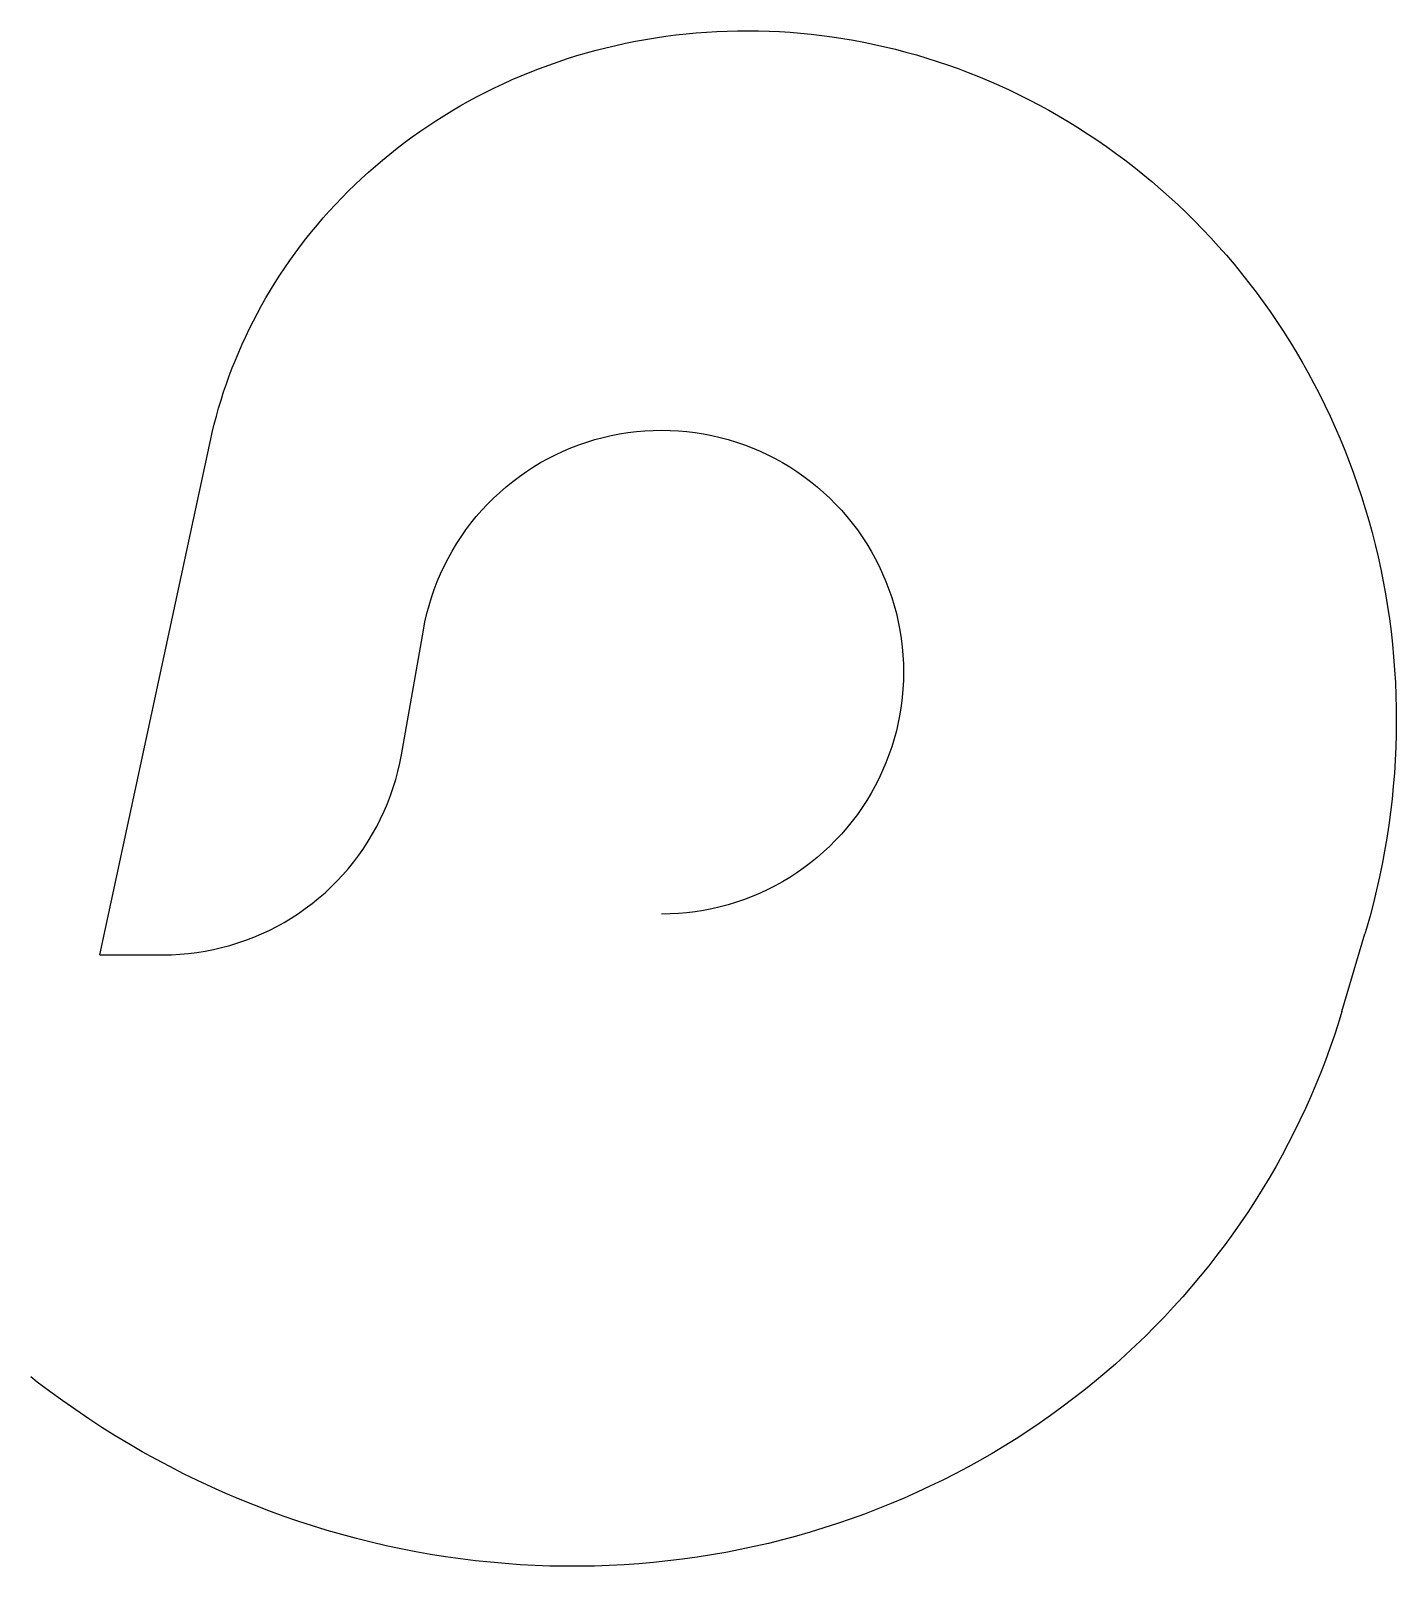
# Model space of a CAD drawing. Header units: metres. Extents: x -443 to 8311, y -3919 to 5924.
import ezdxf

# ---------------------------------------------------------------- set-up
doc = ezdxf.new("R2010")
doc.units = ezdxf.units.M

msp = doc.modelspace()

# ---------------------------------------------------------------- linework, layer by layer
at = {"layer": 'NorminalTrack', "color": 1}
msp.add_lwpolyline([(0, 0), (406, 0), (460.1, 0.9), (514.2, 3.8), (568.1, 8.5), (621.8, 15.1), (675.3, 23.6), (728.4, 33.9), (781.2, 46.1), (833.5, 60.1), (885.2, 75.9), (936.4, 93.5), (986.9, 112.9), (1036.8, 134.1), (1085.8, 157), (1134.1, 181.5), (1181.4, 207.8), (1227.8, 235.6), (1273.2, 265.1), (1317.5, 296.2), (1360.8, 328.8), (1402.8, 362.8), (1443.7, 398.3), (1483.3, 435.2), (1521.6, 473.5), (1558.5, 513.1), (1594, 554), (1628, 596), (1660.6, 639.3), (1691.7, 683.6), (1721.2, 729), (1749, 775.4), (1775.3, 822.7), (1799.9, 871), (1822.7, 920), (1843.9, 969.9), (1863.3, 1020.4), (1880.9, 1071.6), (1896.7, 1123.3), (1910.7, 1175.6), (1922.9, 1228.4), (1933.2, 1281.5), (1933.2, 1281.5), (2074.2, 2081.2), (2084.6, 2134.3), (2096.8, 2187.1), (2110.8, 2239.3), (2126.6, 2291.1), (2144.2, 2342.3), (2163.6, 2392.8), (2184.8, 2442.6), (2207.6, 2491.7), (2232.2, 2539.9), (2258.5, 2587.3), (2286.3, 2633.7), (2315.8, 2679.1), (2346.9, 2723.4), (2379.4, 2766.6), (2413.5, 2808.7), (2449, 2849.6), (2485.9, 2889.2), (2524.2, 2927.4), (2563.8, 2964.3), (2604.7, 2999.9), (2646.7, 3033.9), (2689.9, 3066.5), (2734.3, 3097.6), (2779.7, 3127), (2826.1, 3154.9), (2873.4, 3181.2), (2921.7, 3205.7), (2970.7, 3228.6), (3020.5, 3249.8), (3071.1, 3269.2), (3122.3, 3286.8), (3174, 3302.6), (3226.3, 3316.6), (3279.1, 3328.8), (3332.2, 3339.1), (3385.7, 3347.6), (3439.4, 3354.2), (3493.3, 3358.9), (3547.4, 3361.7), (3601.5, 3362.7), (3655.6, 3361.7), (3709.7, 3358.9), (3763.6, 3354.2), (3817.3, 3347.6), (3870.8, 3339.1), (3923.9, 3328.8), (3976.7, 3316.6), (4028.9, 3302.6), (4080.7, 3286.8), (4131.9, 3269.2), (4182.4, 3249.8), (4232.3, 3228.6), (4281.3, 3205.7), (4329.5, 3181.2), (4376.9, 3154.9), (4423.3, 3127), (4468.7, 3097.6), (4513, 3066.5), (4556.3, 3033.9), (4598.3, 2999.9), (4639.2, 2964.3), (4678.8, 2927.4), (4717, 2889.2), (4754, 2849.6), (4789.5, 2808.7), (4823.5, 2766.6), (4856.1, 2723.4), (4887.2, 2679.1), (4916.6, 2633.7), (4944.5, 2587.3), (4970.8, 2539.9), (4995.3, 2491.7), (5018.2, 2442.6), (5039.4, 2392.8), (5058.8, 2342.3), (5076.4, 2291.1), (5092.2, 2239.3), (5106.2, 2187.1), (5118.4, 2134.3), (5128.7, 2081.2), (5137.2, 2027.7), (5143.8, 1974), (5148.5, 1920.1), (5151.3, 1866), (5152.3, 1811.9), (5151.3, 1757.8), (5148.5, 1703.7), (5143.8, 1649.8), (5137.2, 1596), (5128.7, 1542.6), (5118.4, 1489.4), (5106.2, 1436.7), (5092.2, 1384.4), (5076.4, 1332.7), (5058.8, 1281.5), (5039.4, 1230.9), (5018.2, 1181.1), (4995.3, 1132.1), (4970.8, 1083.8), (4944.5, 1036.5), (4916.6, 990.1), (4887.2, 944.7), (4856.1, 900.3), (4823.5, 857.1), (4789.5, 815), (4754, 774.2), (4717, 734.6), (4678.8, 696.3), (4639.2, 659.4), (4598.3, 623.9), (4556.3, 589.8), (4513, 557.3), (4468.7, 526.2), (4423.3, 496.7), (4376.9, 468.8), (4329.5, 442.6), (4281.3, 418), (4232.3, 395.1), (4182.4, 374), (4131.9, 354.6), (4080.7, 337), (4028.9, 321.1), (3976.7, 307.1), (3923.9, 295), (3870.8, 284.6), (3817.3, 276.2), (3763.6, 269.6), (3709.7, 264.9), (3655.6, 262), (3601.5, 261.1)], dxfattribs=at)
at = {"layer": 'WindSpiral', "color": 3}
for p, q in [((0, 0), (709.7, 3296.9)), ((7961.5, -363.8), (8109.8, 135.6))]:
    msp.add_line(p, q, dxfattribs=at)
for points in [[(709.7, 3296.9), (721.3, 3348.9), (733.9, 3400.8), (747.5, 3452.7), (762, 3504.5), (777.5, 3556.2), (793.9, 3607.8), (811.3, 3659.3), (829.6, 3710.6), (848.9, 3761.8), (869.1, 3812.8), (890.3, 3863.6), (912.4, 3914.2), (935.5, 3964.5), (959.6, 4014.6), (984.6, 4064.4), (1010.5, 4113.9), (1037.4, 4163.2), (1065.3, 4212.1), (1094, 4260.6), (1123.7, 4308.8), (1154.4, 4356.7), (1186, 4404.1), (1218.5, 4451.1), (1251.9, 4497.7), (1286.2, 4543.8), (1321.4, 4589.5), (1357.5, 4634.7), (1394.6, 4679.4), (1432.5, 4723.5), (1471.3, 4767.2), (1511, 4810.2), (1551.5, 4852.7), (1592.9, 4894.6), (1635.2, 4936), (1678.3, 4976.6), (1722.2, 5016.7), (1767, 5056.1), (1812.5, 5094.8), (1858.9, 5132.8), (1906.1, 5170.2), (1954, 5206.8), (2002.8, 5242.6), (2052.3, 5277.7), (2102.5, 5312.1), (2153.5, 5345.6), (2205.2, 5378.4), (2257.6, 5410.3), (2310.7, 5441.4), (2364.5, 5471.7), (2419, 5501.1), (2474.2, 5529.6), (2530, 5557.3), (2586.4, 5584), (2643.5, 5609.8), (2701.1, 5634.7), (2759.4, 5658.7), (2818.2, 5681.7), (2877.5, 5703.7), (2937.5, 5724.7), (2997.9, 5744.8), (3058.9, 5763.8), (3120.3, 5781.8), (3182.2, 5798.8), (3244.6, 5814.8), (3307.4, 5829.7), (3370.6, 5843.6), (3434.3, 5856.3), (3498.3, 5868), (3562.7, 5878.6), (3627.5, 5888.1), (3692.6, 5896.5), (3758, 5903.8), (3823.6, 5910), (3889.6, 5915), (3955.8, 5918.9), (4022.3, 5921.6), (4088.9, 5923.2), (4155.8, 5923.6), (4222.8, 5922.8), (4290, 5920.9), (4357.3, 5917.8), (4424.7, 5913.5), (4492.2, 5908), (4559.8, 5901.3), (4627.5, 5893.4), (4695.1, 5884.3), (4762.8, 5874.1), (4830.4, 5862.6), (4898.1, 5849.8), (4965.6, 5835.9), (5033.1, 5820.8), (5100.5, 5804.4), (5167.7, 5786.8), (5234.8, 5768), (5301.7, 5748), (5368.5, 5726.8), (5435, 5704.4), (5501.3, 5680.7), (5567.3, 5655.8), (5633.1, 5629.7), (5698.5, 5602.4), (5763.6, 5573.9), (5828.4, 5544.2), (5892.8, 5513.2), (5956.8, 5481.1), (6020.4, 5447.8), (6083.6, 5413.3), (6146.3, 5377.6), (6208.5, 5340.7), (6270.2, 5302.7), (6331.4, 5263.5), (6392.1, 5223.1), (6452.2, 5181.6), (6511.7, 5138.9), (6570.5, 5095.1), (6628.8, 5050.2), (6686.4, 5004.1), (6743.3, 4957), (6799.5, 4908.7), (6855, 4859.4), (6909.7, 4808.9), (6963.7, 4757.4), (7017, 4704.9), (7069.4, 4651.2), (7121, 4596.6), (7171.7, 4540.9), (7221.6, 4484.2), (7270.6, 4426.6), (7318.7, 4367.9), (7365.9, 4308.3), (7412.1, 4247.7), (7457.4, 4186.2), (7501.7, 4123.7), (7545, 4060.4), (7587.3, 3996.1), (7628.5, 3931), (7668.7, 3865), (7707.9, 3798.2), (7745.9, 3730.5), (7782.9, 3662.1), (7818.7, 3592.8), (7853.4, 3522.8), (7886.9, 3452), (7919.3, 3380.5), (7950.5, 3308.3), (7980.5, 3235.3), (8009.2, 3161.7), (8036.8, 3087.5), (8063.1, 3012.6), (8088.1, 2937), (8111.9, 2860.9), (8134.4, 2784.2), (8155.6, 2707), (8175.5, 2629.2), (8194.1, 2551), (8211.3, 2472.2), (8227.2, 2393), (8241.8, 2313.3), (8255, 2233.3), (8266.8, 2152.8), (8277.2, 2072), (8286.3, 1990.8), (8293.9, 1909.3), (8300.1, 1827.5), (8304.9, 1745.4), (8308.3, 1663.1), (8310.3, 1580.6), (8310.8, 1497.8), (8309.8, 1414.9), (8307.4, 1331.9), (8303.6, 1248.7), (8298.3, 1165.4), (8291.5, 1082.1), (8283.3, 998.7), (8273.5, 915.3), (8262.3, 831.9), (8249.7, 748.5), (8235.5, 665.2), (8219.9, 582), (8202.7, 498.9), (8184.1, 415.9), (8164, 333.1), (8142.4, 250.5), (8119.3, 168.1), (8109.8, 135.6)], [(7961.5, -363.8), (7937.3, -442.5), (7911.8, -520.9), (7884.8, -599), (7856.5, -676.8), (7826.7, -754.3), (7795.5, -831.3), (7762.8, -908), (7728.8, -984.3), (7693.4, -1060.1), (7656.6, -1135.5), (7618.4, -1210.3), (7578.8, -1284.7), (7537.8, -1358.4), (7495.4, -1431.7), (7451.7, -1504.3), (7406.7, -1576.3), (7360.3, -1647.6), (7312.5, -1718.3), (7263.5, -1788.2), (7213.1, -1857.5), (7161.4, -1926), (7108.4, -1993.7), (7054.1, -2060.6), (6998.6, -2126.7), (6941.8, -2191.9), (6883.7, -2256.3), (6824.4, -2319.8), (6763.9, -2382.4), (6702.2, -2444), (6639.3, -2504.7), (6575.2, -2564.3), (6509.9, -2623), (6443.5, -2680.6), (6376, -2737.2), (6307.4, -2792.7), (6237.6, -2847.1), (6166.8, -2900.4), (6094.9, -2952.6), (6022, -3003.6), (5948, -3053.4), (5873.1, -3102), (5797.1, -3149.3), (5720.2, -3195.5), (5642.3, -3240.3), (5563.5, -3283.9), (5483.9, -3326.2), (5403.3, -3367.2), (5321.8, -3406.9), (5239.6, -3445.2), (5156.5, -3482.1), (5072.6, -3517.6), (4987.9, -3551.7), (4902.5, -3584.5), (4816.4, -3615.7), (4729.6, -3645.6), (4642.1, -3673.9), (4553.9, -3700.8), (4465.1, -3726.2), (4375.7, -3750.1), (4285.8, -3772.4), (4195.3, -3793.2), (4104.3, -3812.5), (4012.7, -3830.2), (3920.7, -3846.4), (3828.3, -3860.9), (3735.5, -3873.9), (3642.2, -3885.3), (3548.6, -3895.1), (3454.7, -3903.2), (3360.5, -3909.7), (3266, -3914.6), (3171.2, -3917.9), (3076.3, -3919.4), (2981.1, -3919.4), (2885.8, -3917.6), (2790.3, -3914.2), (2694.8, -3909.1), (2599.1, -3902.4), (2503.5, -3893.9), (2407.8, -3883.8), (2312.1, -3872), (2216.5, -3858.5), (2120.9, -3843.3), (2025.5, -3826.4), (1930.2, -3807.8), (1835, -3787.5), (1740.1, -3765.5), (1645.4, -3741.8), (1550.9, -3716.4), (1456.8, -3689.3), (1362.9, -3660.6), (1269.4, -3630.1), (1176.3, -3598), (1083.6, -3564.1), (991.3, -3528.6), (899.5, -3491.5), (808.2, -3452.6), (717.4, -3412.1), (627.2, -3370), (537.6, -3326.2), (448.6, -3280.8), (360.2, -3233.7), (272.6, -3185), (185.6, -3134.7), (99.4, -3082.8), (13.9, -3029.3), (-70.7, -2974.3), (-154.5, -2917.6), (-237.5, -2859.5), (-319.6, -2799.7), (-400.8, -2738.5), (-442.7, -2705.9)]]:
    msp.add_lwpolyline(points, dxfattribs=at)

doc.saveas('drawing.dxf')
